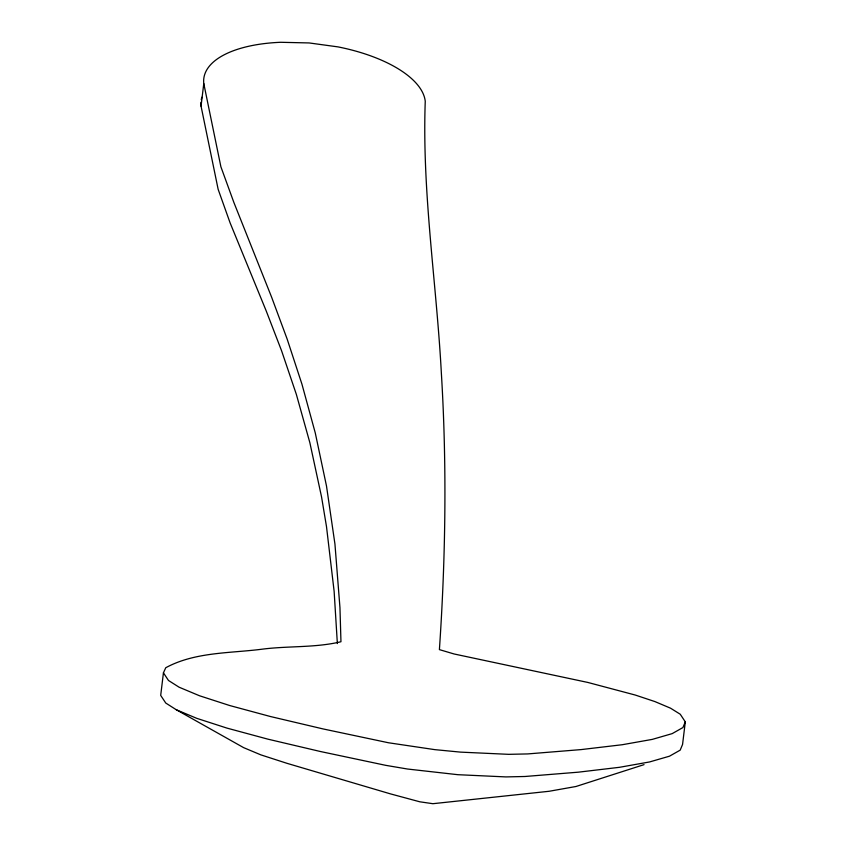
<?xml version="1.0" encoding="UTF-8"?>
<svg xmlns="http://www.w3.org/2000/svg" width="846" height="846" viewBox="0 0 846 846"><rect width="100%" height="100%" fill="white"/><g stroke="black" fill="none" stroke-linecap="round" stroke-linejoin="round"><path stroke-width="1.27" d="M337.364 643.573L334.128 591.333L326.493 526.582L321.565 496.993L309.879 442.765L296.343 394.352L281.591 350.804L266.31 311.169L230.101 222.868L218.152 189.345L201.052 106.141L203.78 83.564A111.661 48.73 7.2 0 1 280.671 42.289L309.16 42.945L338.009 46.89A111.661 48.73 7.2 0 1 425.252 101.309C421.953 192.296 436.483 282.342 441.348 372.959C446.974 465.089 445.673 557.556 439.402 649.622L454.069 653.969L587.843 682.447L635.261 695.042L654.931 701.588L670.54 708.187L680.247 714.236L685.302 721.871L682.563 744.448L680.195 750.138L669.45 756.208L649.569 761.95L619.536 767.301L578.347 772.176L524.975 776.491L505.94 776.914L457.866 774.693L407.497 769.025L385.755 765.344L320.37 751.502L267.759 739.118L226.908 728.089L196.769 718.339L176.338 709.773L165.753 703.037L160.698 695.401L163.437 672.824L165.763 667.737C195.172 651.737 230.535 653.355 262.958 649.083C288.75 645.847 315.801 647.846 340.959 641.733L339.955 607.661L334.942 544.052L326.493 485.995L315.262 432.898L301.937 384.147L287.175 339.13L271.651 297.263L233.845 202.384L220.891 166.778L203.78 83.564M685.302 721.871L682.923 727.56L672.179 733.63L652.298 739.383L622.275 744.723L581.075 749.598L527.703 753.923L508.679 754.336L460.594 752.126L434.823 749.641L388.494 742.767L323.109 728.935L270.498 716.541L229.636 705.511L199.508 695.761L179.077 687.195L168.481 680.47L163.437 672.824M644.049 764.636L575.978 786.494L549.139 791.274L432.888 803.7L419.806 801.797L390.524 793.897L287.058 763.346L260.875 754.875L243.627 747.642L176.338 709.773M201.01 106.141A111.619 48.708 7.2 0 1 200.925 102.292M201.253 99.743A111.619 48.708 7.2 0 1 201.877 97.248"/></g></svg>
